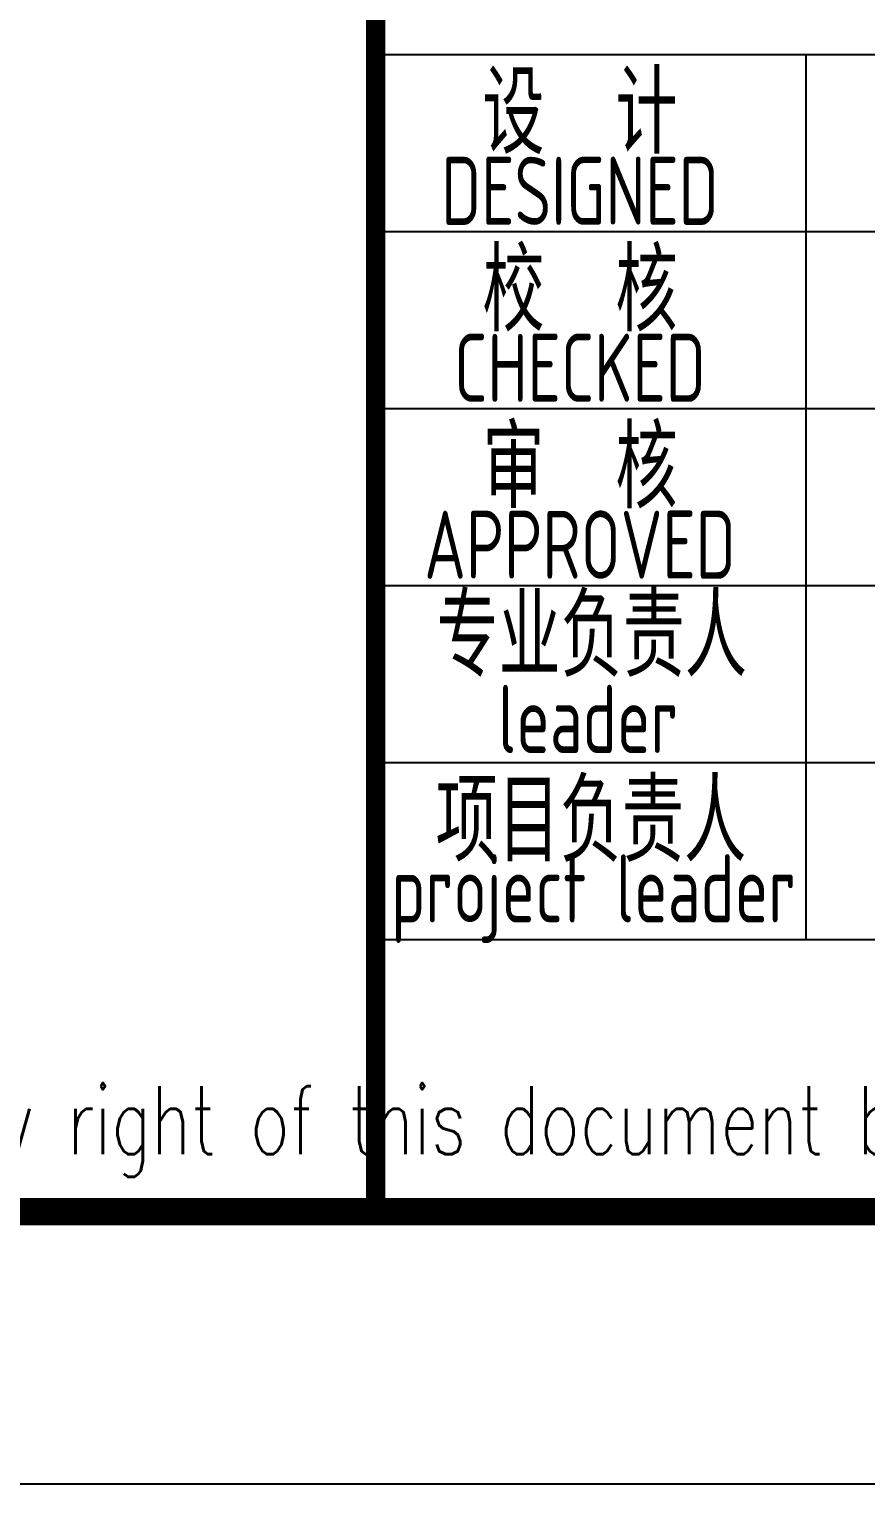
# Model space of a CAD drawing. Extents: x 5396719 to 5510122, y -514120 to -238224.
# Drawn here: x 5487911 to 5490984, y -422737 to -417394 of the extents above; entities that cross this region are included whole.
import ezdxf
from ezdxf.enums import TextEntityAlignment as Align

# ---------------------------------------------------------------- set-up
doc = ezdxf.new("R2010")
doc.units = 0
doc.header["$LTSCALE"] = 1000
doc.header["$MEASUREMENT"] = 0
doc.layers.get('0').update_dxf_attribs({"linetype": 'CONTINUOUS'})
doc.layers.add('PUB_TITLE', color=4, linetype='CONTINUOUS')
doc.styles.add('AHD', font='sceie.shx', dxfattribs={"width": 0.7, "bigfont": 'sceic.shx'})
doc.styles.add('ECEC_TQ', font='txt_l.shx', dxfattribs={"bigfont": 'hztxt_l.shx'})

msp = doc.modelspace()

# ---------------------------------------------------------------- linework, layer by layer
for p, q in [((5489184, -417487.3), (5500184, -417487.3)), ((5490764, -420737.3), (5490764, -417487.3)), ((5490764, -420737.3), (5490764, -417487.3)), ((5490764, -420737.3), (5490764, -417487.3)), ((5489184, -418137.3), (5494684, -418137.3)), ((5489184, -418787.3), (5494684, -418787.3)), ((5489184, -419437.3), (5494684, -419437.3)), ((5489184, -420087.3), (5494684, -420087.3)), ((5489184, -420737.3), (5507184, -420737.3)), ((5489184, -421737.3), (5507184, -421737.3))]:
    msp.add_line(p, q)
at = {"const_width": 70}
msp.add_lwpolyline([(5489184, -415737.3), (5489184, -421737.3)], dxfattribs=at)
at = {"layer": 'PUB_TITLE'}
msp.add_lwpolyline([(5424084, -422737.3), (5508184, -422737.3), (5508184, -363337.3), (5424084, -363337.3)], close=True, dxfattribs=at)
at = {"layer": 'PUB_TITLE', "const_width": 100}
msp.add_lwpolyline([(5426584, -421737.3), (5507184, -421737.3), (5507184, -364337.3), (5426584, -364337.3)], close=True, dxfattribs=at)

# ---------------------------------------------------------------- texts
for s, height, style, width, p in [('设  计', 300, 'AHD', 0.8, (5489934, -417687.3)), ('设  计', 300, 'AHD', 0.8, (5489934, -417687.3)), ('DESIGNED', 250, 'AHD', 0.8, (5489934, -417987.3)), ('DESIGNED', 250, 'AHD', 0.8, (5489934, -417987.3)), ('校  核', 300, 'AHD', 0.8, (5489934, -418337.3)), ('校  核', 300, 'AHD', 0.8, (5489934, -418337.3)), ('CHECKED', 250, 'AHD', 0.8, (5489934, -418637.3)), ('CHECKED', 250, 'AHD', 0.8, (5489934, -418637.3)), ('审  核', 300, 'AHD', 0.8, (5489934, -418987.3)), ('审  核', 300, 'AHD', 0.8, (5489934, -418987.3)), ('APPROVED', 250, 'AHD', 0.8, (5489934, -419287.3)), ('APPROVED', 250, 'AHD', 0.8, (5489934, -419287.3)), ('专业负责人', 300, 'AHD', 0.8, (5489977, -419607.3)), ('leader', 250, 'AHD', 0.8, (5489964, -419927.3)), ('项目负责人', 300, 'AHD', 0.8, (5489974, -420287.3)), ('project leader', 250, 'AHD', 0.8, (5489984, -420587.3)), ('The proprietary right of this document belongs to Anhui Huadong Chemical And Medical Engineering  Co.,Ltd.  and any replication or transfer to the 3rd. side is forbidden without its permission. ', 250, 'ECEC_TQ', 0.72, (5498184, -421437.3))]:
    msp.add_text(s, height=height, dxfattribs=dict(style=style, width=width)).set_placement(p, align=Align.MIDDLE)

doc.saveas('drawing.dxf')
